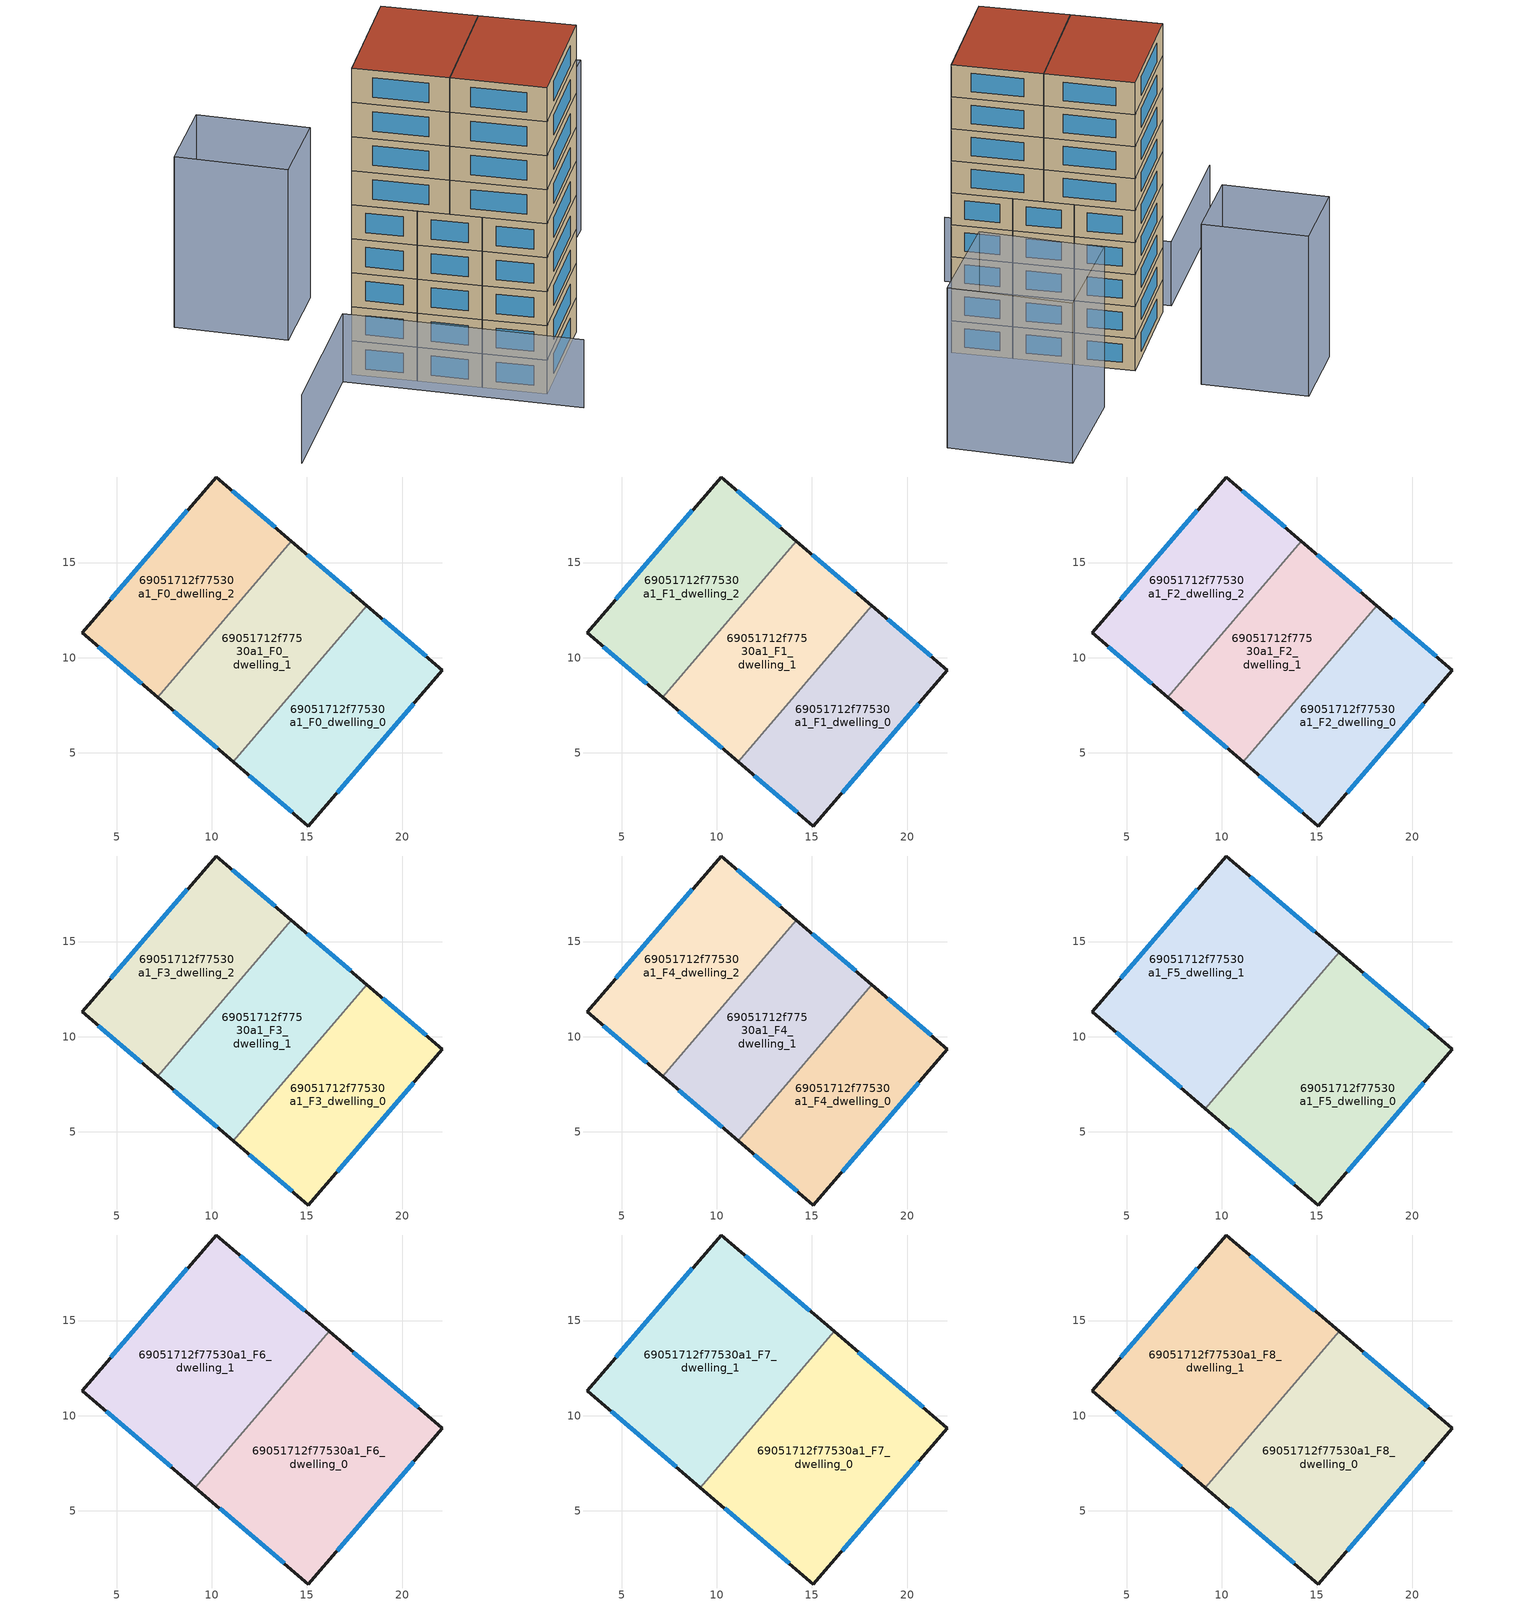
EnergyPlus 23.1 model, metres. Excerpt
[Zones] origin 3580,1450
69051712f77530a1_F0_dwelling_0
 floor ground (EU_floor_Construction): 22.12,9.35 15.08,1.16 11.13,4.53 18.15,12.74 z0
 wall outside (EU_wall_Construction): 11.13,4.53 15.08,1.16 22.12,9.35 18.15,12.74 z0:3
 wall to 69051712f77530a1_F0_dwelling_1 (EU_wall_Construction): 18.15,12.74 11.13,4.53 z0:3
 window (EU_Window_Construction): 21.27,10.08 19,12.02 / 16.59,2.91 20.61,7.59 / 11.98,3.81 14.23,1.88 z0.64:2.36
69051712f77530a1_F0_dwelling_1
 floor ground (EU_floor_Construction): 18.15,12.74 11.13,4.53 7.17,7.92 14.18,16.13 z0
 wall outside (EU_wall_Construction): 18.15,12.74 14.18,16.13 / 7.17,7.92 11.13,4.53 z0:3
 wall to 69051712f77530a1_F0_dwelling_2 (EU_wall_Construction): 14.18,16.13 7.17,7.92 z0:3
 window (EU_Window_Construction): 17.3,13.47 15.03,15.4 / 8.02,7.19 10.28,5.26 z0.64:2.36
69051712f77530a1_F0_dwelling_2
 floor ground (EU_floor_Construction): 14.18,16.13 7.17,7.92 3.19,11.32 10.24,19.5 z0
 wall outside (EU_wall_Construction): 14.18,16.13 10.24,19.5 3.19,11.32 7.17,7.92 z0:3
 window (EU_Window_Construction): 8.73,17.74 4.7,13.07 / 13.34,16.85 11.08,18.77 / 4.04,10.59 6.32,8.64 z0.64:2.36
69051712f77530a1_F1_dwelling_0
 floor to 69051712f77530a1_F0_dwelling_0 (EU_floor_Construction): 22.12,9.35 15.08,1.16 11.13,4.53 18.15,12.74 z3
 wall outside (EU_wall_Construction): 11.13,4.53 15.08,1.16 22.12,9.35 18.15,12.74 z3:6
 wall to 69051712f77530a1_F1_dwelling_1 (EU_wall_Construction): 18.15,12.74 11.13,4.53 z3:6
 window (EU_Window_Construction): 21.27,10.08 19,12.02 / 16.59,2.91 20.61,7.59 / 11.98,3.81 14.23,1.88 z3.64:5.36
69051712f77530a1_F1_dwelling_1
 floor to 69051712f77530a1_F0_dwelling_1 (EU_floor_Construction): 18.15,12.74 11.13,4.53 7.17,7.92 14.18,16.13 z3
 wall outside (EU_wall_Construction): 18.15,12.74 14.18,16.13 / 7.17,7.92 11.13,4.53 z3:6
 wall to 69051712f77530a1_F1_dwelling_2 (EU_wall_Construction): 14.18,16.13 7.17,7.92 z3:6
 window (EU_Window_Construction): 17.3,13.47 15.03,15.4 / 8.02,7.19 10.28,5.26 z3.64:5.36
69051712f77530a1_F1_dwelling_2
 floor to 69051712f77530a1_F0_dwelling_2 (EU_floor_Construction): 14.18,16.13 7.17,7.92 3.19,11.32 10.24,19.5 z3
 wall outside (EU_wall_Construction): 14.18,16.13 10.24,19.5 3.19,11.32 7.17,7.92 z3:6
 window (EU_Window_Construction): 8.73,17.74 4.7,13.07 / 13.34,16.85 11.08,18.77 / 4.04,10.59 6.32,8.64 z3.64:5.36
69051712f77530a1_F2_dwelling_0
 floor to 69051712f77530a1_F1_dwelling_0 (EU_floor_Construction): 22.12,9.35 15.08,1.16 11.13,4.53 18.15,12.74 z6
 wall outside (EU_wall_Construction): 11.13,4.53 15.08,1.16 22.12,9.35 18.15,12.74 z6:9
 wall to 69051712f77530a1_F2_dwelling_1 (EU_wall_Construction): 18.15,12.74 11.13,4.53 z6:9
 window (EU_Window_Construction): 21.27,10.08 19,12.02 / 16.59,2.91 20.61,7.59 / 11.98,3.81 14.23,1.88 z6.64:8.36
69051712f77530a1_F2_dwelling_1
 floor to 69051712f77530a1_F1_dwelling_1 (EU_floor_Construction): 18.15,12.74 11.13,4.53 7.17,7.92 14.18,16.13 z6
 wall outside (EU_wall_Construction): 18.15,12.74 14.18,16.13 / 7.17,7.92 11.13,4.53 z6:9
 wall to 69051712f77530a1_F2_dwelling_2 (EU_wall_Construction): 14.18,16.13 7.17,7.92 z6:9
 window (EU_Window_Construction): 17.3,13.47 15.03,15.4 / 8.02,7.19 10.28,5.26 z6.64:8.36
69051712f77530a1_F2_dwelling_2
 floor to 69051712f77530a1_F1_dwelling_2 (EU_floor_Construction): 14.18,16.13 7.17,7.92 3.19,11.32 10.24,19.5 z6
 wall outside (EU_wall_Construction): 14.18,16.13 10.24,19.5 3.19,11.32 7.17,7.92 z6:9
 window (EU_Window_Construction): 8.73,17.74 4.7,13.07 / 13.34,16.85 11.08,18.77 / 4.04,10.59 6.32,8.64 z6.64:8.36
69051712f77530a1_F3_dwelling_0
 floor to 69051712f77530a1_F2_dwelling_0 (EU_floor_Construction): 22.12,9.35 15.08,1.16 11.13,4.53 18.15,12.74 z9
 wall outside (EU_wall_Construction): 11.13,4.53 15.08,1.16 22.12,9.35 18.15,12.74 z9:12
 wall to 69051712f77530a1_F3_dwelling_1 (EU_wall_Construction): 18.15,12.74 11.13,4.53 z9:12
 window (EU_Window_Construction): 21.27,10.08 19,12.02 / 16.59,2.91 20.61,7.59 / 11.98,3.81 14.23,1.88 z9.64:11.36
69051712f77530a1_F3_dwelling_1
 floor to 69051712f77530a1_F2_dwelling_1 (EU_floor_Construction): 18.15,12.74 11.13,4.53 7.17,7.92 14.18,16.13 z9
 wall outside (EU_wall_Construction): 18.15,12.74 14.18,16.13 / 7.17,7.92 11.13,4.53 z9:12
 wall to 69051712f77530a1_F3_dwelling_2 (EU_wall_Construction): 14.18,16.13 7.17,7.92 z9:12
 window (EU_Window_Construction): 17.3,13.47 15.03,15.4 / 8.02,7.19 10.28,5.26 z9.64:11.36
69051712f77530a1_F3_dwelling_2
 floor to 69051712f77530a1_F2_dwelling_2 (EU_floor_Construction): 14.18,16.13 7.17,7.92 3.19,11.32 10.24,19.5 z9
 wall outside (EU_wall_Construction): 14.18,16.13 10.24,19.5 3.19,11.32 7.17,7.92 z9:12
 window (EU_Window_Construction): 8.73,17.74 4.7,13.07 / 13.34,16.85 11.08,18.77 / 4.04,10.59 6.32,8.64 z9.64:11.36
69051712f77530a1_F4_dwelling_0
 floor to 69051712f77530a1_F3_dwelling_0 (EU_floor_Construction): 22.12,9.35 15.08,1.16 11.13,4.53 18.15,12.74 z12
 wall outside (EU_wall_Construction): 11.13,4.53 15.08,1.16 22.12,9.35 18.15,12.74 z12:15
 wall to 69051712f77530a1_F4_dwelling_1 (EU_wall_Construction): 18.15,12.74 11.13,4.53 z12:15
 window (EU_Window_Construction): 21.27,10.08 19,12.02 / 16.59,2.91 20.61,7.59 / 11.98,3.81 14.23,1.88 z12.64:14.36
69051712f77530a1_F4_dwelling_1
 floor to 69051712f77530a1_F3_dwelling_1 (EU_floor_Construction): 18.15,12.74 11.13,4.53 7.17,7.92 14.18,16.13 z12
 wall outside (EU_wall_Construction): 18.15,12.74 14.18,16.13 / 7.17,7.92 11.13,4.53 z12:15
 wall to 69051712f77530a1_F4_dwelling_2 (EU_wall_Construction): 14.18,16.13 7.17,7.92 z12:15
 window (EU_Window_Construction): 17.3,13.47 15.03,15.4 / 8.02,7.19 10.28,5.26 z12.64:14.36
69051712f77530a1_F4_dwelling_2
 floor to 69051712f77530a1_F3_dwelling_2 (EU_floor_Construction): 14.18,16.13 7.17,7.92 3.19,11.32 10.24,19.5 z12
 wall outside (EU_wall_Construction): 14.18,16.13 10.24,19.5 3.19,11.32 7.17,7.92 z12:15
 window (EU_Window_Construction): 8.73,17.74 4.7,13.07 / 13.34,16.85 11.08,18.77 / 4.04,10.59 6.32,8.64 z12.64:14.36
69051712f77530a1_F5_dwelling_0
 floor to 69051712f77530a1_F4_dwelling_0 (EU_floor_Construction): 22.12,9.35 15.08,1.16 11.13,4.53 18.15,12.74 z15
 floor to 69051712f77530a1_F4_dwelling_1 (EU_floor_Construction): 18.15,12.74 11.13,4.53 9.15,6.22 16.17,14.43 z15
 wall outside (EU_wall_Construction): 9.15,6.22 15.08,1.16 22.12,9.35 16.17,14.43 z15:18
 wall to 69051712f77530a1_F5_dwelling_1 (EU_wall_Construction): 16.17,14.43 9.15,6.22 z15:18
 window (EU_Window_Construction): 20.85,10.44 17.44,13.34 / 16.59,2.91 20.61,7.59 / 10.42,5.14 13.81,2.24 z15.64:17.36
69051712f77530a1_F5_dwelling_1
 floor to 69051712f77530a1_F4_dwelling_1 (EU_floor_Construction): 16.17,14.43 9.15,6.22 7.17,7.92 14.18,16.13 z15
 floor to 69051712f77530a1_F4_dwelling_2 (EU_floor_Construction): 14.18,16.13 7.17,7.92 3.19,11.32 10.24,19.5 z15
 wall outside (EU_wall_Construction): 16.17,14.43 10.24,19.5 3.19,11.32 9.15,6.22 z15:18
 window (EU_Window_Construction): 8.73,17.74 4.7,13.07 / 14.9,15.52 11.51,18.41 / 4.47,10.23 7.87,7.31 z15.64:17.36
69051712f77530a1_F6_dwelling_0
 floor to 69051712f77530a1_F5_dwelling_0 (EU_floor_Construction): 22.12,9.35 15.08,1.16 9.15,6.22 16.17,14.43 z18
 wall outside (EU_wall_Construction): 9.15,6.22 15.08,1.16 22.12,9.35 16.17,14.43 z18:21
 wall to 69051712f77530a1_F6_dwelling_1 (EU_wall_Construction): 16.17,14.43 9.15,6.22 z18:21
 window (EU_Window_Construction): 20.85,10.44 17.44,13.34 / 16.59,2.91 20.61,7.59 / 10.42,5.14 13.81,2.24 z18.64:20.36
69051712f77530a1_F6_dwelling_1
 floor to 69051712f77530a1_F5_dwelling_1 (EU_floor_Construction): 16.17,14.43 9.15,6.22 3.19,11.32 10.24,19.5 z18
 wall outside (EU_wall_Construction): 16.17,14.43 10.24,19.5 3.19,11.32 9.15,6.22 z18:21
 window (EU_Window_Construction): 8.73,17.74 4.7,13.07 / 14.9,15.52 11.51,18.41 / 4.47,10.23 7.87,7.31 z18.64:20.36
69051712f77530a1_F7_dwelling_0
 floor to 69051712f77530a1_F6_dwelling_0 (EU_floor_Construction): 22.12,9.35 15.08,1.16 9.15,6.22 16.17,14.43 z21
 wall outside (EU_wall_Construction): 9.15,6.22 15.08,1.16 22.12,9.35 16.17,14.43 z21:24
 wall to 69051712f77530a1_F7_dwelling_1 (EU_wall_Construction): 16.17,14.43 9.15,6.22 z21:24
 window (EU_Window_Construction): 20.85,10.44 17.44,13.34 / 16.59,2.91 20.61,7.59 / 10.42,5.14 13.81,2.24 z21.64:23.36
69051712f77530a1_F7_dwelling_1
 floor to 69051712f77530a1_F6_dwelling_1 (EU_floor_Construction): 16.17,14.43 9.15,6.22 3.19,11.32 10.24,19.5 z21
 wall outside (EU_wall_Construction): 16.17,14.43 10.24,19.5 3.19,11.32 9.15,6.22 z21:24
 window (EU_Window_Construction): 8.73,17.74 4.7,13.07 / 14.9,15.52 11.51,18.41 / 4.47,10.23 7.87,7.31 z21.64:23.36
69051712f77530a1_F8_dwelling_0
 floor to 69051712f77530a1_F7_dwelling_0 (EU_floor_Construction): 22.12,9.35 15.08,1.16 9.15,6.22 16.17,14.43 z24
 wall outside (EU_wall_Construction): 9.15,6.22 15.08,1.16 22.12,9.35 16.17,14.43 z24:27
 wall to 69051712f77530a1_F8_dwelling_1 (EU_wall_Construction): 16.17,14.43 9.15,6.22 z24:27
 window (EU_Window_Construction): 20.85,10.44 17.44,13.34 / 16.59,2.91 20.61,7.59 / 10.42,5.14 13.81,2.24 z24.64:26.36
 roof outside (EU_roof_Construction): 15.08,1.16 22.12,9.35 16.17,14.43 9.15,6.22 z27
69051712f77530a1_F8_dwelling_1
 floor to 69051712f77530a1_F7_dwelling_1 (EU_floor_Construction): 16.17,14.43 9.15,6.22 3.19,11.32 10.24,19.5 z24
 wall outside (EU_wall_Construction): 16.17,14.43 10.24,19.5 3.19,11.32 9.15,6.22 z24:27
 window (EU_Window_Construction): 8.73,17.74 4.7,13.07 / 14.9,15.52 11.51,18.41 / 4.47,10.23 7.87,7.31 z24.64:26.36
 roof outside (EU_roof_Construction): 9.15,6.22 16.17,14.43 10.24,19.5 3.19,11.32 z27
shading: -7.36,0.11 2.04,10.65 / 2.04,10.65 16.48,-2.22 z0:6; 15.66,24.06 22.79,31.61 / 22.79,31.61 30.62,24.22 / 30.62,24.22 23.48,16.66 / 23.48,16.66 15.66,24.06 / 1.66,18.87 -5.12,25.04 / -5.12,25.04 -0.18,30.47 / -0.18,30.47 6.61,24.3 / 6.61,24.3 1.66,18.87 z0:15
[Building]
EU S2 Campaign: North Axis=0; Terrain=City; Solar Distribution=FullExterior
[Site:Location]
Yerevan-Zvartnots.Intl.AP: Latitude=40.15; Longitude=44.383; Time Zone=4; Elevation=854
[SizingPeriod:WeatherFileDays]
AnnualSizingPeriod: Begin Month=1; Begin Day of Month=1; End Month=12; End Day of Month=31; Day of Week for Start Day=Monday; Use Weather File Daylight Saving Period=No; Use Weather File Rain and Snow Indicators=No
[MATERIAL]
EU_InternalMass_Material: Roughness=MediumRough; Thickness=0.1; Conductivity=1; Density=1800; Specific Heat=900; Thermal Absorptance=0.9; Solar Absorptance=0.7; Visible Absorptance=0.7
[MATERIAL:NOMASS] Roughness=MediumRough; Thermal Absorptance=0.9; Solar Absorptance=0.7; Visible Absorptance=0.7
Name | Thermal Resistance
EU_wall_NoMass | 1.05043
EU_roof_NoMass | 1.45357
EU_floor_NoMass | 0.478065
[WINDOWMATERIAL:SIMPLEGLAZINGSYSTEM]
EU_Window_SimpleGlazing: UFactor=2.5566; Solar Heat Gain Coefficient=0.75; Visible Transmittance=0.75
[CONSTRUCTION]
EU_wall_Construction: EU_wall_NoMass
EU_roof_Construction: EU_roof_NoMass
EU_floor_Construction: EU_floor_NoMass
EU_Window_Construction: EU_Window_SimpleGlazing
EU_InternalMass_Construction: EU_InternalMass_Material
[ZONE] Type=1; Multiplier=1; Ceiling Height=autocalculate; Floor Area=autocalculate; Part of Total Floor Area=Yes
Name | Volume
69051712f77530a1_F0_dwelling_0; 69051712f77530a1_F1_dwelling_0; 69051712f77530a1_F2_dwelling_0; 69051712f77530a1_F3_dwelling_0; 69051712f77530a1_F4_dwelling_0 | 168.861
69051712f77530a1_F5_dwelling_0; 69051712f77530a1_F6_dwelling_0; 69051712f77530a1_F7_dwelling_0; 69051712f77530a1_F8_dwelling_0 | 253.278
69051712f77530a1_F0_dwelling_1; 69051712f77530a1_F1_dwelling_1; 69051712f77530a1_F2_dwelling_1; 69051712f77530a1_F3_dwelling_1; 69051712f77530a1_F4_dwelling_1 | 168.84
69051712f77530a1_F5_dwelling_1; 69051712f77530a1_F6_dwelling_1; 69051712f77530a1_F7_dwelling_1; 69051712f77530a1_F8_dwelling_1 | 253.281
69051712f77530a1_F0_dwelling_2; 69051712f77530a1_F1_dwelling_2; 69051712f77530a1_F2_dwelling_2; 69051712f77530a1_F3_dwelling_2; 69051712f77530a1_F4_dwelling_2 | 168.848
[INTERNALMASS] Construction=EU_InternalMass_Construction
Name | Zone or ZoneList | Surface Area
69051712f77530a1_F0_dwelling_0_EU_InternalMass | 69051712f77530a1_F0_dwelling_0 | 56.2871
69051712f77530a1_F0_dwelling_1_EU_InternalMass | 69051712f77530a1_F0_dwelling_1 | 56.2799
69051712f77530a1_F0_dwelling_2_EU_InternalMass | 69051712f77530a1_F0_dwelling_2 | 56.2825
69051712f77530a1_F1_dwelling_0_EU_InternalMass | 69051712f77530a1_F1_dwelling_0 | 56.2871
69051712f77530a1_F1_dwelling_1_EU_InternalMass | 69051712f77530a1_F1_dwelling_1 | 56.2799
69051712f77530a1_F1_dwelling_2_EU_InternalMass | 69051712f77530a1_F1_dwelling_2 | 56.2825
69051712f77530a1_F2_dwelling_0_EU_InternalMass | 69051712f77530a1_F2_dwelling_0 | 56.2871
69051712f77530a1_F2_dwelling_1_EU_InternalMass | 69051712f77530a1_F2_dwelling_1 | 56.2799
69051712f77530a1_F2_dwelling_2_EU_InternalMass | 69051712f77530a1_F2_dwelling_2 | 56.2825
69051712f77530a1_F3_dwelling_0_EU_InternalMass | 69051712f77530a1_F3_dwelling_0 | 56.2871
69051712f77530a1_F3_dwelling_1_EU_InternalMass | 69051712f77530a1_F3_dwelling_1 | 56.2799
69051712f77530a1_F3_dwelling_2_EU_InternalMass | 69051712f77530a1_F3_dwelling_2 | 56.2825
69051712f77530a1_F4_dwelling_0_EU_InternalMass | 69051712f77530a1_F4_dwelling_0 | 56.2871
69051712f77530a1_F4_dwelling_1_EU_InternalMass | 69051712f77530a1_F4_dwelling_1 | 56.2799
69051712f77530a1_F4_dwelling_2_EU_InternalMass | 69051712f77530a1_F4_dwelling_2 | 56.2825
69051712f77530a1_F5_dwelling_0_EU_InternalMass | 69051712f77530a1_F5_dwelling_0 | 84.4259
69051712f77530a1_F5_dwelling_1_EU_InternalMass | 69051712f77530a1_F5_dwelling_1 | 84.4272
69051712f77530a1_F6_dwelling_0_EU_InternalMass | 69051712f77530a1_F6_dwelling_0 | 84.4259
69051712f77530a1_F6_dwelling_1_EU_InternalMass | 69051712f77530a1_F6_dwelling_1 | 84.4272
69051712f77530a1_F7_dwelling_0_EU_InternalMass | 69051712f77530a1_F7_dwelling_0 | 84.4259
69051712f77530a1_F7_dwelling_1_EU_InternalMass | 69051712f77530a1_F7_dwelling_1 | 84.4272
69051712f77530a1_F8_dwelling_0_EU_InternalMass | 69051712f77530a1_F8_dwelling_0 | 84.4259
69051712f77530a1_F8_dwelling_1_EU_InternalMass | 69051712f77530a1_F8_dwelling_1 | 84.4272
[OTHEREQUIPMENT] Fuel Type=Electricity; Design Level Calculation Method=Watts/Area; Power per Zone Floor Area=1; Fraction Latent=0; Fraction Radiant=0; Fraction Lost=0; Carbon Dioxide Generation Rate=0; EndUse Subcategory=EU_Step8_InternalGains
Name | Zone or ZoneList or Space or SpaceList | Schedule
EU_Step8_InternalGain_69051712f77530a1_F0_dwelling_0_f000 | 69051712f77530a1_F0_dwelling_0 | EU_Step8_GainSchedule_69051712f77530a1_F0_dwelling_0_f000
EU_Step8_InternalGain_69051712f77530a1_F0_dwelling_1_f000 | 69051712f77530a1_F0_dwelling_1 | EU_Step8_GainSchedule_69051712f77530a1_F0_dwelling_1_f000
EU_Step8_InternalGain_69051712f77530a1_F0_dwelling_2_f000 | 69051712f77530a1_F0_dwelling_2 | EU_Step8_GainSchedule_69051712f77530a1_F0_dwelling_2_f000
EU_Step8_InternalGain_69051712f77530a1_F1_dwelling_0_f000 | 69051712f77530a1_F1_dwelling_0 | EU_Step8_GainSchedule_69051712f77530a1_F1_dwelling_0_f000
EU_Step8_InternalGain_69051712f77530a1_F1_dwelling_1_f000 | 69051712f77530a1_F1_dwelling_1 | EU_Step8_GainSchedule_69051712f77530a1_F1_dwelling_1_f000
EU_Step8_InternalGain_69051712f77530a1_F1_dwelling_2_f000 | 69051712f77530a1_F1_dwelling_2 | EU_Step8_GainSchedule_69051712f77530a1_F1_dwelling_2_f000
EU_Step8_InternalGain_69051712f77530a1_F2_dwelling_0_f000 | 69051712f77530a1_F2_dwelling_0 | EU_Step8_GainSchedule_69051712f77530a1_F2_dwelling_0_f000
EU_Step8_InternalGain_69051712f77530a1_F2_dwelling_1_f000 | 69051712f77530a1_F2_dwelling_1 | EU_Step8_GainSchedule_69051712f77530a1_F2_dwelling_1_f000
EU_Step8_InternalGain_69051712f77530a1_F2_dwelling_2_f000 | 69051712f77530a1_F2_dwelling_2 | EU_Step8_GainSchedule_69051712f77530a1_F2_dwelling_2_f000
EU_Step8_InternalGain_69051712f77530a1_F3_dwelling_0_f000 | 69051712f77530a1_F3_dwelling_0 | EU_Step8_GainSchedule_69051712f77530a1_F3_dwelling_0_f000
EU_Step8_InternalGain_69051712f77530a1_F3_dwelling_1_f000 | 69051712f77530a1_F3_dwelling_1 | EU_Step8_GainSchedule_69051712f77530a1_F3_dwelling_1_f000
EU_Step8_InternalGain_69051712f77530a1_F3_dwelling_2_f000 | 69051712f77530a1_F3_dwelling_2 | EU_Step8_GainSchedule_69051712f77530a1_F3_dwelling_2_f000
EU_Step8_InternalGain_69051712f77530a1_F4_dwelling_0_f000 | 69051712f77530a1_F4_dwelling_0 | EU_Step8_GainSchedule_69051712f77530a1_F4_dwelling_0_f000
EU_Step8_InternalGain_69051712f77530a1_F4_dwelling_1_f000 | 69051712f77530a1_F4_dwelling_1 | EU_Step8_GainSchedule_69051712f77530a1_F4_dwelling_1_f000
EU_Step8_InternalGain_69051712f77530a1_F4_dwelling_2_f000 | 69051712f77530a1_F4_dwelling_2 | EU_Step8_GainSchedule_69051712f77530a1_F4_dwelling_2_f000
EU_Step8_InternalGain_69051712f77530a1_F5_dwelling_0_f000 | 69051712f77530a1_F5_dwelling_0 | EU_Step8_GainSchedule_69051712f77530a1_F5_dwelling_0_f000
EU_Step8_InternalGain_69051712f77530a1_F5_dwelling_1_f000 | 69051712f77530a1_F5_dwelling_1 | EU_Step8_GainSchedule_69051712f77530a1_F5_dwelling_1_f000
EU_Step8_InternalGain_69051712f77530a1_F6_dwelling_0_f000 | 69051712f77530a1_F6_dwelling_0 | EU_Step8_GainSchedule_69051712f77530a1_F6_dwelling_0_f000
EU_Step8_InternalGain_69051712f77530a1_F6_dwelling_1_f000 | 69051712f77530a1_F6_dwelling_1 | EU_Step8_GainSchedule_69051712f77530a1_F6_dwelling_1_f000
EU_Step8_InternalGain_69051712f77530a1_F7_dwelling_0_f000 | 69051712f77530a1_F7_dwelling_0 | EU_Step8_GainSchedule_69051712f77530a1_F7_dwelling_0_f000
EU_Step8_InternalGain_69051712f77530a1_F7_dwelling_1_f000 | 69051712f77530a1_F7_dwelling_1 | EU_Step8_GainSchedule_69051712f77530a1_F7_dwelling_1_f000
EU_Step8_InternalGain_69051712f77530a1_F8_dwelling_0_f000 | 69051712f77530a1_F8_dwelling_0 | EU_Step8_GainSchedule_69051712f77530a1_F8_dwelling_0_f000
EU_Step8_InternalGain_69051712f77530a1_F8_dwelling_1_f000 | 69051712f77530a1_F8_dwelling_1 | EU_Step8_GainSchedule_69051712f77530a1_F8_dwelling_1_f000
[ZONEVENTILATION:DESIGNFLOWRATE] Schedule=EU_AlwaysOn; Design Flow Rate Calculation Method=AirChanges/Hour; Air Changes per Hour=0.557805; Ventilation Type=Natural; Fan Pressure Rise=0; Fan Total Efficiency=1; Constant Term Coefficient=1; Temperature Term Coefficient=0; Velocity Term Coefficient=0; Velocity Squared Term Coefficient=0; Minimum Indoor Temperature=-100; Maximum Indoor Temperature=100; Delta Temperature=-100; Minimum Outdoor Temperature=-100; Maximum Outdoor Temperature=100; Maximum Wind Speed=40
Name | Zone or ZoneList or Space or SpaceList
EU_ConstantAir_69051712f77530a1_F0_dwelling_0 | 69051712f77530a1_F0_dwelling_0
EU_ConstantAir_69051712f77530a1_F0_dwelling_1 | 69051712f77530a1_F0_dwelling_1
EU_ConstantAir_69051712f77530a1_F0_dwelling_2 | 69051712f77530a1_F0_dwelling_2
EU_ConstantAir_69051712f77530a1_F1_dwelling_0 | 69051712f77530a1_F1_dwelling_0
EU_ConstantAir_69051712f77530a1_F1_dwelling_1 | 69051712f77530a1_F1_dwelling_1
EU_ConstantAir_69051712f77530a1_F1_dwelling_2 | 69051712f77530a1_F1_dwelling_2
EU_ConstantAir_69051712f77530a1_F2_dwelling_0 | 69051712f77530a1_F2_dwelling_0
EU_ConstantAir_69051712f77530a1_F2_dwelling_1 | 69051712f77530a1_F2_dwelling_1
EU_ConstantAir_69051712f77530a1_F2_dwelling_2 | 69051712f77530a1_F2_dwelling_2
EU_ConstantAir_69051712f77530a1_F3_dwelling_0 | 69051712f77530a1_F3_dwelling_0
EU_ConstantAir_69051712f77530a1_F3_dwelling_1 | 69051712f77530a1_F3_dwelling_1
EU_ConstantAir_69051712f77530a1_F3_dwelling_2 | 69051712f77530a1_F3_dwelling_2
EU_ConstantAir_69051712f77530a1_F4_dwelling_0 | 69051712f77530a1_F4_dwelling_0
EU_ConstantAir_69051712f77530a1_F4_dwelling_1 | 69051712f77530a1_F4_dwelling_1
EU_ConstantAir_69051712f77530a1_F4_dwelling_2 | 69051712f77530a1_F4_dwelling_2
EU_ConstantAir_69051712f77530a1_F5_dwelling_0 | 69051712f77530a1_F5_dwelling_0
EU_ConstantAir_69051712f77530a1_F5_dwelling_1 | 69051712f77530a1_F5_dwelling_1
EU_ConstantAir_69051712f77530a1_F6_dwelling_0 | 69051712f77530a1_F6_dwelling_0
EU_ConstantAir_69051712f77530a1_F6_dwelling_1 | 69051712f77530a1_F6_dwelling_1
EU_ConstantAir_69051712f77530a1_F7_dwelling_0 | 69051712f77530a1_F7_dwelling_0
EU_ConstantAir_69051712f77530a1_F7_dwelling_1 | 69051712f77530a1_F7_dwelling_1
EU_ConstantAir_69051712f77530a1_F8_dwelling_0 | 69051712f77530a1_F8_dwelling_0
EU_ConstantAir_69051712f77530a1_F8_dwelling_1 | 69051712f77530a1_F8_dwelling_1
[HVACTEMPLATE:THERMOSTAT] Constant Heating Setpoint=20; Constant Cooling Setpoint=50
EU_HeatOnly_69051712f77530a1_F0_dwelling_0; EU_HeatOnly_69051712f77530a1_F0_dwelling_1; EU_HeatOnly_69051712f77530a1_F0_dwelling_2; EU_HeatOnly_69051712f77530a1_F1_dwelling_0; EU_HeatOnly_69051712f77530a1_F1_dwelling_1; EU_HeatOnly_69051712f77530a1_F1_dwelling_2; EU_HeatOnly_69051712f77530a1_F2_dwelling_0; EU_HeatOnly_69051712f77530a1_F2_dwelling_1; EU_HeatOnly_69051712f77530a1_F2_dwelling_2; EU_HeatOnly_69051712f77530a1_F3_dwelling_0; EU_HeatOnly_69051712f77530a1_F3_dwelling_1; EU_HeatOnly_69051712f77530a1_F3_dwelling_2; EU_HeatOnly_69051712f77530a1_F4_dwelling_0; EU_HeatOnly_69051712f77530a1_F4_dwelling_1; EU_HeatOnly_69051712f77530a1_F4_dwelling_2; EU_HeatOnly_69051712f77530a1_F5_dwelling_0; EU_HeatOnly_69051712f77530a1_F5_dwelling_1; EU_HeatOnly_69051712f77530a1_F6_dwelling_0; EU_HeatOnly_69051712f77530a1_F6_dwelling_1; EU_HeatOnly_69051712f77530a1_F7_dwelling_0; EU_HeatOnly_69051712f77530a1_F7_dwelling_1; EU_HeatOnly_69051712f77530a1_F8_dwelling_0; EU_HeatOnly_69051712f77530a1_F8_dwelling_1
[HVACTEMPLATE:ZONE:IDEALLOADSAIRSYSTEM] System Availability Schedule=EU_AlwaysOn; Maximum Heating Supply Air Temperature=50; Minimum Cooling Supply Air Temperature=13; Maximum Heating Supply Air Humidity Ratio=0.0156; Minimum Cooling Supply Air Humidity Ratio=0.0077; Heating Limit=NoLimit; Cooling Limit=NoLimit; Heating Availability Schedule=EU_AlwaysOn; Cooling Availability Schedule=EU_CoolingOff; Dehumidification Control Type=ConstantSensibleHeatRatio; Cooling Sensible Heat Ratio=0.7; Dehumidification Setpoint=60; Humidification Control Type=None; Humidification Setpoint=30; Outdoor Air Method=None; Outdoor Air Flow Rate per Person=0.00944; Outdoor Air Flow Rate per Zone Floor Area=0; Outdoor Air Flow Rate per Zone=0; Demand Controlled Ventilation Type=None; Outdoor Air Economizer Type=NoEconomizer; Heat Recovery Type=None; Sensible Heat Recovery Effectiveness=0.7; Latent Heat Recovery Effectiveness=0.65
Name | Template Thermostat
69051712f77530a1_F0_dwelling_0 | EU_HeatOnly_69051712f77530a1_F0_dwelling_0
69051712f77530a1_F0_dwelling_1 | EU_HeatOnly_69051712f77530a1_F0_dwelling_1
69051712f77530a1_F0_dwelling_2 | EU_HeatOnly_69051712f77530a1_F0_dwelling_2
69051712f77530a1_F1_dwelling_0 | EU_HeatOnly_69051712f77530a1_F1_dwelling_0
69051712f77530a1_F1_dwelling_1 | EU_HeatOnly_69051712f77530a1_F1_dwelling_1
69051712f77530a1_F1_dwelling_2 | EU_HeatOnly_69051712f77530a1_F1_dwelling_2
69051712f77530a1_F2_dwelling_0 | EU_HeatOnly_69051712f77530a1_F2_dwelling_0
69051712f77530a1_F2_dwelling_1 | EU_HeatOnly_69051712f77530a1_F2_dwelling_1
69051712f77530a1_F2_dwelling_2 | EU_HeatOnly_69051712f77530a1_F2_dwelling_2
69051712f77530a1_F3_dwelling_0 | EU_HeatOnly_69051712f77530a1_F3_dwelling_0
69051712f77530a1_F3_dwelling_1 | EU_HeatOnly_69051712f77530a1_F3_dwelling_1
69051712f77530a1_F3_dwelling_2 | EU_HeatOnly_69051712f77530a1_F3_dwelling_2
69051712f77530a1_F4_dwelling_0 | EU_HeatOnly_69051712f77530a1_F4_dwelling_0
69051712f77530a1_F4_dwelling_1 | EU_HeatOnly_69051712f77530a1_F4_dwelling_1
69051712f77530a1_F4_dwelling_2 | EU_HeatOnly_69051712f77530a1_F4_dwelling_2
69051712f77530a1_F5_dwelling_0 | EU_HeatOnly_69051712f77530a1_F5_dwelling_0
69051712f77530a1_F5_dwelling_1 | EU_HeatOnly_69051712f77530a1_F5_dwelling_1
69051712f77530a1_F6_dwelling_0 | EU_HeatOnly_69051712f77530a1_F6_dwelling_0
69051712f77530a1_F6_dwelling_1 | EU_HeatOnly_69051712f77530a1_F6_dwelling_1
69051712f77530a1_F7_dwelling_0 | EU_HeatOnly_69051712f77530a1_F7_dwelling_0
69051712f77530a1_F7_dwelling_1 | EU_HeatOnly_69051712f77530a1_F7_dwelling_1
69051712f77530a1_F8_dwelling_0 | EU_HeatOnly_69051712f77530a1_F8_dwelling_0
69051712f77530a1_F8_dwelling_1 | EU_HeatOnly_69051712f77530a1_F8_dwelling_1
[SIZING:ZONE] Zone Cooling Design Supply Air Temperature Input Method=SupplyAirTemperature; Zone Cooling Design Supply Air Temperature=13; Zone Heating Design Supply Air Temperature Input Method=SupplyAirTemperature; Zone Heating Design Supply Air Temperature=50; Zone Cooling Design Supply Air Humidity Ratio=0.008; Zone Heating Design Supply Air Humidity Ratio=0.008; Cooling Design Air Flow Method=DesignDay; Cooling Design Air Flow Rate=0; Cooling Minimum Air Flow per Zone Floor Area=0.000762; Cooling Minimum Air Flow=0; Cooling Minimum Air Flow Fraction=0.2; Heating Design Air Flow Method=DesignDay; Heating Design Air Flow Rate=0; Heating Maximum Air Flow per Zone Floor Area=0.002032; Heating Maximum Air Flow=0.141576; Heating Maximum Air Flow Fraction=0.3; Account for Dedicated Outdoor Air System=No; Dedicated Outdoor Air System Control Strategy=NeutralSupplyAir; Dedicated Outdoor Air Low Setpoint Temperature for Design=autosize; Dedicated Outdoor Air High Setpoint Temperature for Design=autosize; Zone Load Sizing Method=Sensible Load Only No Latent Load; Zone Latent Cooling Design Supply Air Humidity Ratio Input Method=HumidityRatioDifference; Zone Cooling Design Supply Air Humidity Ratio Difference=0.005; Zone Latent Heating Design Supply Air Humidity Ratio Input Method=HumidityRatioDifference; Zone Humidification Design Supply Air Humidity Ratio Difference=0.005
69051712f77530a1_F0_dwelling_0; 69051712f77530a1_F0_dwelling_1; 69051712f77530a1_F0_dwelling_2; 69051712f77530a1_F1_dwelling_0; 69051712f77530a1_F1_dwelling_1; 69051712f77530a1_F1_dwelling_2; 69051712f77530a1_F2_dwelling_0; 69051712f77530a1_F2_dwelling_1; 69051712f77530a1_F2_dwelling_2; 69051712f77530a1_F3_dwelling_0; 69051712f77530a1_F3_dwelling_1; 69051712f77530a1_F3_dwelling_2; 69051712f77530a1_F4_dwelling_0; 69051712f77530a1_F4_dwelling_1; 69051712f77530a1_F4_dwelling_2; 69051712f77530a1_F5_dwelling_0; 69051712f77530a1_F5_dwelling_1; 69051712f77530a1_F6_dwelling_0; 69051712f77530a1_F6_dwelling_1; 69051712f77530a1_F7_dwelling_0; 69051712f77530a1_F7_dwelling_1; 69051712f77530a1_F8_dwelling_0; 69051712f77530a1_F8_dwelling_1
[SCHEDULE:CONSTANT]
Name | Hourly Value
EU_AlwaysOn | 1
EU_CoolingOff | 0
[SCHEDULE:FILE] Column Number=1; Rows to Skip at Top=0; Number of Hours of Data=8760; Column Separator=Comma; Interpolate to Timestep=No; Minutes per Item=60; Adjust Schedule for Daylight Savings=Yes
Name | File
EU_Step8_GainSchedule_69051712f77530a1_F0_dwelling_0_f000 | ../../schedules/69051712f77530a1/69051712f77530a1_F0_dwelling_0_f000_gain.csv
EU_Step8_GainSchedule_69051712f77530a1_F0_dwelling_1_f000 | ../../schedules/69051712f77530a1/69051712f77530a1_F0_dwelling_1_f000_gain.csv
EU_Step8_GainSchedule_69051712f77530a1_F0_dwelling_2_f000 | ../../schedules/69051712f77530a1/69051712f77530a1_F0_dwelling_2_f000_gain.csv
EU_Step8_GainSchedule_69051712f77530a1_F1_dwelling_0_f000 | ../../schedules/69051712f77530a1/69051712f77530a1_F1_dwelling_0_f000_gain.csv
EU_Step8_GainSchedule_69051712f77530a1_F1_dwelling_1_f000 | ../../schedules/69051712f77530a1/69051712f77530a1_F1_dwelling_1_f000_gain.csv
EU_Step8_GainSchedule_69051712f77530a1_F1_dwelling_2_f000 | ../../schedules/69051712f77530a1/69051712f77530a1_F1_dwelling_2_f000_gain.csv
EU_Step8_GainSchedule_69051712f77530a1_F2_dwelling_0_f000 | ../../schedules/69051712f77530a1/69051712f77530a1_F2_dwelling_0_f000_gain.csv
EU_Step8_GainSchedule_69051712f77530a1_F2_dwelling_1_f000 | ../../schedules/69051712f77530a1/69051712f77530a1_F2_dwelling_1_f000_gain.csv
EU_Step8_GainSchedule_69051712f77530a1_F2_dwelling_2_f000 | ../../schedules/69051712f77530a1/69051712f77530a1_F2_dwelling_2_f000_gain.csv
EU_Step8_GainSchedule_69051712f77530a1_F3_dwelling_0_f000 | ../../schedules/69051712f77530a1/69051712f77530a1_F3_dwelling_0_f000_gain.csv
EU_Step8_GainSchedule_69051712f77530a1_F3_dwelling_1_f000 | ../../schedules/69051712f77530a1/69051712f77530a1_F3_dwelling_1_f000_gain.csv
EU_Step8_GainSchedule_69051712f77530a1_F3_dwelling_2_f000 | ../../schedules/69051712f77530a1/69051712f77530a1_F3_dwelling_2_f000_gain.csv
EU_Step8_GainSchedule_69051712f77530a1_F4_dwelling_0_f000 | ../../schedules/69051712f77530a1/69051712f77530a1_F4_dwelling_0_f000_gain.csv
EU_Step8_GainSchedule_69051712f77530a1_F4_dwelling_1_f000 | ../../schedules/69051712f77530a1/69051712f77530a1_F4_dwelling_1_f000_gain.csv
EU_Step8_GainSchedule_69051712f77530a1_F4_dwelling_2_f000 | ../../schedules/69051712f77530a1/69051712f77530a1_F4_dwelling_2_f000_gain.csv
EU_Step8_GainSchedule_69051712f77530a1_F5_dwelling_0_f000 | ../../schedules/69051712f77530a1/69051712f77530a1_F5_dwelling_0_f000_gain.csv
EU_Step8_GainSchedule_69051712f77530a1_F5_dwelling_1_f000 | ../../schedules/69051712f77530a1/69051712f77530a1_F5_dwelling_1_f000_gain.csv
EU_Step8_GainSchedule_69051712f77530a1_F6_dwelling_0_f000 | ../../schedules/69051712f77530a1/69051712f77530a1_F6_dwelling_0_f000_gain.csv
EU_Step8_GainSchedule_69051712f77530a1_F6_dwelling_1_f000 | ../../schedules/69051712f77530a1/69051712f77530a1_F6_dwelling_1_f000_gain.csv
EU_Step8_GainSchedule_69051712f77530a1_F7_dwelling_0_f000 | ../../schedules/69051712f77530a1/69051712f77530a1_F7_dwelling_0_f000_gain.csv
EU_Step8_GainSchedule_69051712f77530a1_F7_dwelling_1_f000 | ../../schedules/69051712f77530a1/69051712f77530a1_F7_dwelling_1_f000_gain.csv
EU_Step8_GainSchedule_69051712f77530a1_F8_dwelling_0_f000 | ../../schedules/69051712f77530a1/69051712f77530a1_F8_dwelling_0_f000_gain.csv
EU_Step8_GainSchedule_69051712f77530a1_F8_dwelling_1_f000 | ../../schedules/69051712f77530a1/69051712f77530a1_F8_dwelling_1_f000_gain.csv
